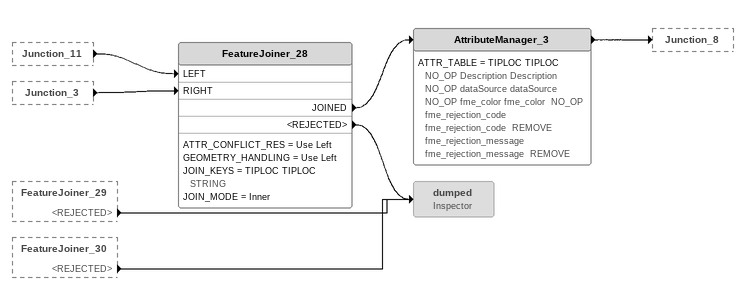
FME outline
Junction_11 [outside]
    -> FeatureJoiner_28 [LEFT]
Junction_3 [outside]
    -> FeatureJoiner_28 [RIGHT]
FeatureJoiner_29 [outside]
    <REJECTED> -> dumped
FeatureJoiner_30 [outside]
    <REJECTED> -> dumped
FeatureJoiner_28
    ATTR_CONFLICT_RES = Use Left
    GEOMETRY_HANDLING = Use Left
    JOIN_KEYS = TIPLOC TIPLOC STRING
    JOIN_MODE = Inner
    JOINED -> AttributeManager_3
    <REJECTED> -> dumped
AttributeManager_3
    ATTR_TABLE = TIPLOC TIPLOC  NO_OP Description Description  NO_OP dataSource dataSource  NO_OP fme_color fme_color  NO_OP fme_rejection_code fme_rejection_code  REMOVE fme_rejection_message fme_rejection_message  REMOVE
    -> Junction_8
dumped: Inspector [off]
